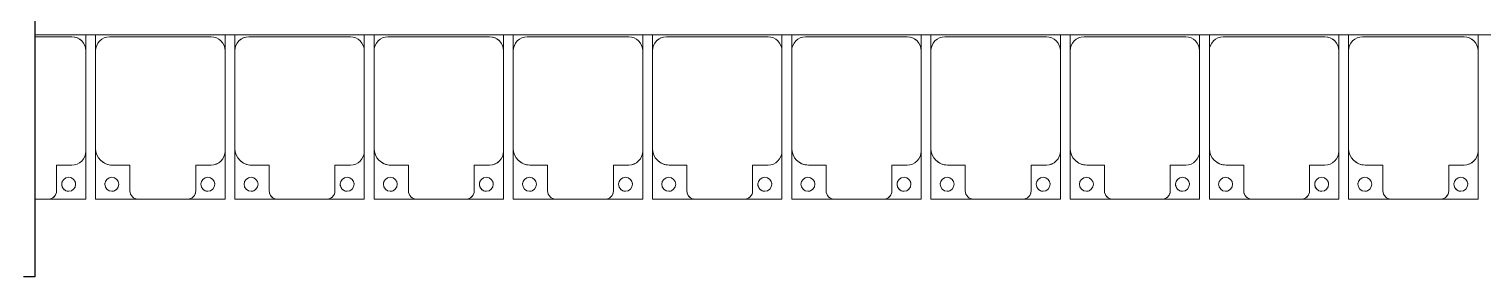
# Model space of a CAD drawing. Header units: millimetres. Extents: x -496478 to -186190, y -204059 to -87354.
# Drawn here: x -343212 to -337991, y -170997 to -170108 of the extents above; entities that cross this region are included whole.
import ezdxf

# ---------------------------------------------------------------- set-up
doc = ezdxf.new("R2010")
doc.units = ezdxf.units.MM
for name, color, linetype, lineweight in [('A-DETL-MBND', 5, 'Continuous', 9), ('A-GENM', 13, 'Continuous', 9), ('S-BEAM', 12, 'Continuous', 9)]:
    doc.layers.add(name, color=color, linetype=linetype, lineweight=lineweight)

# ---------------------------------------------------------------- blocks, each defined once
blk = doc.blocks.new('Dải phao đi lại kèm đỡ invester - DẢI PHAO ĐI LẠI-18893-BỐ TRÍ KHUNG KẾT CẤU BÈ PIN 01')
at = {"layer": 'A-DETL-MBND', "color": 8}
for p, q in [((95673.4, -729.7), (95540, -729.7)), ((95723.4, -722), (95723.4, -779.7)), ((95758.4, -779.7), (95758.4, -722)), ((96173.4, -729.7), (95808.4, -729.7)), ((96223.4, -722), (96223.4, -779.7)), ((96258.4, -779.7), (96258.4, -722)), ((96673.4, -729.7), (96308.4, -729.7)), ((96723.4, -722), (96723.4, -779.7)), ((96758.4, -779.7), (96758.4, -722)), ((97173.4, -729.7), (96808.4, -729.7)), ((97223.4, -722), (97223.4, -779.7)), ((97258.4, -779.7), (97258.4, -722)), ((97673.4, -729.7), (97308.4, -729.7)), ((97723.4, -722), (97723.4, -779.7)), ((97758.4, -779.7), (97758.4, -722)), ((98173.4, -729.7), (97808.4, -729.7)), ((98223.4, -722), (98223.4, -779.7)), ((98258.4, -779.7), (98258.4, -722)), ((98673.4, -729.7), (98308.4, -729.7)), ((98723.4, -722), (98723.4, -779.7)), ((98758.4, -779.7), (98758.4, -722)), ((99173.4, -729.7), (98808.4, -729.7)), ((99223.4, -722), (99223.4, -779.7)), ((99258.4, -779.7), (99258.4, -722)), ((99673.4, -729.7), (99308.4, -729.7)), ((99723.4, -722), (99723.4, -779.7)), ((99758.4, -779.7), (99758.4, -722)), ((100173.4, -729.7), (99808.4, -729.7)), ((100223.4, -722), (100223.4, -779.7)), ((100258.4, -779.7), (100258.4, -722)), ((100673.4, -729.7), (100308.4, -729.7)), ((100723.4, -722), (100723.4, -779.7)), ((95723.4, -1139.7), (95723.4, -779.7)), ((95758.4, -779.7), (95758.4, -1129.7)), ((96223.4, -1139.7), (96223.4, -779.7)), ((96258.4, -779.7), (96258.4, -1129.7)), ((96723.4, -1139.7), (96723.4, -779.7)), ((96758.4, -779.7), (96758.4, -1129.7)), ((97223.4, -1139.7), (97223.4, -779.7)), ((97258.4, -779.7), (97258.4, -1129.7)), ((97723.4, -1139.7), (97723.4, -779.7)), ((97758.4, -779.7), (97758.4, -1129.7)), ((98223.4, -1139.7), (98223.4, -779.7)), ((98258.4, -779.7), (98258.4, -1129.7)), ((98723.4, -1139.7), (98723.4, -779.7)), ((98758.4, -779.7), (98758.4, -1129.7)), ((99223.4, -1139.7), (99223.4, -779.7)), ((99258.4, -779.7), (99258.4, -1129.7)), ((99723.4, -1139.7), (99723.4, -779.7)), ((99758.4, -779.7), (99758.4, -1129.7)), ((100223.4, -1139.7), (100223.4, -779.7)), ((100258.4, -779.7), (100258.4, -1129.7)), ((100723.4, -1139.7), (100723.4, -779.7)), ((95723.4, -1139.7), (95723.4, -1312.2)), ((95758.4, -1312.2), (95758.4, -1129.7)), ((96223.4, -1139.7), (96223.4, -1312.2)), ((96258.4, -1312.2), (96258.4, -1129.7)), ((96723.4, -1139.7), (96723.4, -1312.2)), ((96758.4, -1312.2), (96758.4, -1129.7)), ((97223.4, -1139.7), (97223.4, -1312.2)), ((97258.4, -1312.2), (97258.4, -1129.7)), ((97723.4, -1139.7), (97723.4, -1312.2)), ((97758.4, -1312.2), (97758.4, -1129.7)), ((98223.4, -1139.7), (98223.4, -1312.2)), ((98258.4, -1312.2), (98258.4, -1129.7)), ((98723.4, -1139.7), (98723.4, -1312.2)), ((98758.4, -1312.2), (98758.4, -1129.7)), ((99223.4, -1139.7), (99223.4, -1312.2)), ((99258.4, -1312.2), (99258.4, -1129.7)), ((99723.4, -1139.7), (99723.4, -1312.2)), ((99758.4, -1312.2), (99758.4, -1129.7)), ((100223.4, -1139.7), (100223.4, -1312.2)), ((100258.4, -1312.2), (100258.4, -1129.7)), ((100723.4, -1139.7), (100723.4, -1312.2)), ((95618.2, -1282.2), (95618.2, -1189.7)), ((95618.2, -1189.7), (95673.4, -1189.7)), ((95818.4, -1189.7), (95881.8, -1189.7)), ((95881.8, -1189.7), (95881.8, -1282.2)), ((96118.2, -1282.2), (96118.2, -1189.7)), ((96118.2, -1189.7), (96173.4, -1189.7)), ((96318.4, -1189.7), (96381.8, -1189.7)), ((96381.8, -1189.7), (96381.8, -1282.2)), ((96618.2, -1282.2), (96618.2, -1189.7)), ((96618.2, -1189.7), (96673.4, -1189.7)), ((96818.4, -1189.7), (96881.8, -1189.7)), ((96881.8, -1189.7), (96881.8, -1282.2)), ((97118.2, -1282.2), (97118.2, -1189.7)), ((97118.2, -1189.7), (97173.4, -1189.7)), ((97318.4, -1189.7), (97381.8, -1189.7)), ((97381.8, -1189.7), (97381.8, -1282.2)), ((97618.2, -1282.2), (97618.2, -1189.7)), ((97618.2, -1189.7), (97673.4, -1189.7)), ((97818.4, -1189.7), (97881.8, -1189.7)), ((97881.8, -1189.7), (97881.8, -1282.2)), ((98118.2, -1282.2), (98118.2, -1189.7)), ((98118.2, -1189.7), (98173.4, -1189.7)), ((98318.4, -1189.7), (98381.8, -1189.7)), ((98381.8, -1189.7), (98381.8, -1282.2)), ((98618.2, -1282.2), (98618.2, -1189.7)), ((98618.2, -1189.7), (98673.4, -1189.7)), ((98818.4, -1189.7), (98881.8, -1189.7)), ((98881.8, -1189.7), (98881.8, -1282.2)), ((99118.2, -1282.2), (99118.2, -1189.7)), ((99118.2, -1189.7), (99173.4, -1189.7)), ((99318.4, -1189.7), (99381.8, -1189.7)), ((99381.8, -1189.7), (99381.8, -1282.2)), ((99618.2, -1282.2), (99618.2, -1189.7)), ((99618.2, -1189.7), (99673.4, -1189.7)), ((99818.4, -1189.7), (99881.8, -1189.7)), ((99881.8, -1189.7), (99881.8, -1282.2)), ((100118.2, -1282.2), (100118.2, -1189.7)), ((100118.2, -1189.7), (100173.4, -1189.7)), ((100318.4, -1189.7), (100381.8, -1189.7)), ((100381.8, -1189.7), (100381.8, -1282.2)), ((100618.2, -1282.2), (100618.2, -1189.7)), ((100618.2, -1189.7), (100673.4, -1189.7)), ((95540, -1312.2), (95588.2, -1312.2)), ((95723.4, -1312.2), (95588.2, -1312.2)), ((95588.2, -1312.2), (95723.4, -1312.2)), ((95911.8, -1312.2), (95758.4, -1312.2)), ((95758.4, -1312.2), (95911.8, -1312.2)), ((95911.8, -1312.2), (96088.2, -1312.2)), ((96223.4, -1312.2), (96088.2, -1312.2)), ((96088.2, -1312.2), (96223.4, -1312.2)), ((96411.8, -1312.2), (96258.4, -1312.2)), ((96258.4, -1312.2), (96411.8, -1312.2)), ((96411.8, -1312.2), (96588.2, -1312.2)), ((96723.4, -1312.2), (96588.2, -1312.2)), ((96588.2, -1312.2), (96723.4, -1312.2)), ((96911.8, -1312.2), (96758.4, -1312.2)), ((96758.4, -1312.2), (96911.8, -1312.2)), ((96911.8, -1312.2), (97088.2, -1312.2)), ((97223.4, -1312.2), (97088.2, -1312.2)), ((97088.2, -1312.2), (97223.4, -1312.2)), ((97411.8, -1312.2), (97258.4, -1312.2)), ((97258.4, -1312.2), (97411.8, -1312.2)), ((97411.8, -1312.2), (97588.2, -1312.2)), ((97723.4, -1312.2), (97588.2, -1312.2)), ((97588.2, -1312.2), (97723.4, -1312.2)), ((97911.8, -1312.2), (97758.4, -1312.2)), ((97758.4, -1312.2), (97911.8, -1312.2)), ((97911.8, -1312.2), (98088.2, -1312.2)), ((98223.4, -1312.2), (98088.2, -1312.2)), ((98088.2, -1312.2), (98223.4, -1312.2)), ((98411.8, -1312.2), (98258.4, -1312.2)), ((98258.4, -1312.2), (98411.8, -1312.2)), ((98411.8, -1312.2), (98588.2, -1312.2)), ((98723.4, -1312.2), (98588.2, -1312.2)), ((98588.2, -1312.2), (98723.4, -1312.2)), ((98911.8, -1312.2), (98758.4, -1312.2)), ((98758.4, -1312.2), (98911.8, -1312.2)), ((98911.8, -1312.2), (99088.2, -1312.2)), ((99223.4, -1312.2), (99088.2, -1312.2)), ((99088.2, -1312.2), (99223.4, -1312.2)), ((99411.8, -1312.2), (99258.4, -1312.2)), ((99258.4, -1312.2), (99411.8, -1312.2)), ((99411.8, -1312.2), (99588.2, -1312.2)), ((99723.4, -1312.2), (99588.2, -1312.2)), ((99588.2, -1312.2), (99723.4, -1312.2)), ((99911.8, -1312.2), (99758.4, -1312.2)), ((99758.4, -1312.2), (99911.8, -1312.2)), ((99911.8, -1312.2), (100088.2, -1312.2)), ((100223.4, -1312.2), (100088.2, -1312.2)), ((100088.2, -1312.2), (100223.4, -1312.2)), ((100411.8, -1312.2), (100258.4, -1312.2)), ((100258.4, -1312.2), (100411.8, -1312.2)), ((100411.8, -1312.2), (100588.2, -1312.2)), ((100723.4, -1312.2), (100588.2, -1312.2)), ((100588.2, -1312.2), (100723.4, -1312.2))]:
    blk.add_line(p, q, dxfattribs=at)
for centre, radius, start, end in [((95673.4, -779.7), 50, 0, 90), ((95673.4, -779.7), 50, 45, 90), ((95808.4, -779.7), 50, 90, 180), ((95808.4, -779.7), 50, 90, 135), ((96173.4, -779.7), 50, 360, 90), ((96173.4, -779.7), 50, 45, 90), ((96308.4, -779.7), 50, 90, 180), ((96308.4, -779.7), 50, 90, 135), ((96673.4, -779.7), 50, 0, 90), ((96673.4, -779.7), 50, 45, 90), ((96808.4, -779.7), 50, 90, 180), ((96808.4, -779.7), 50, 90, 135), ((97173.4, -779.7), 50, 0, 90), ((97173.4, -779.7), 50, 45, 90), ((97308.4, -779.7), 50, 90, 180), ((97308.4, -779.7), 50, 90, 135), ((97673.4, -779.7), 50, 0, 90), ((97673.4, -779.7), 50, 45, 90), ((97808.4, -779.7), 50, 90, 180), ((97808.4, -779.7), 50, 90, 135), ((98173.4, -779.7), 50, 360, 90), ((98173.4, -779.7), 50, 45, 90), ((98308.4, -779.7), 50, 90, 180), ((98308.4, -779.7), 50, 90, 135), ((98673.4, -779.7), 50, 0, 90), ((98673.4, -779.7), 50, 45, 90), ((98808.4, -779.7), 50, 90, 180), ((98808.4, -779.7), 50, 90, 135), ((99173.4, -779.7), 50, 360, 90), ((99173.4, -779.7), 50, 45, 90), ((99308.4, -779.7), 50, 90, 180), ((99308.4, -779.7), 50, 90, 135), ((99673.4, -779.7), 50, 0, 90), ((99673.4, -779.7), 50, 45, 90), ((99808.4, -779.7), 50, 90, 180), ((99808.4, -779.7), 50, 90, 135), ((100173.4, -779.7), 50, 0, 90), ((100173.4, -779.7), 50, 45, 90), ((100308.4, -779.7), 50, 90, 180), ((100308.4, -779.7), 50, 90, 135), ((100673.4, -779.7), 50, 360, 90), ((100673.4, -779.7), 50, 46.2427, 90), ((95673.4, -1139.7), 50, 270, 0), ((95818.4, -1129.7), 60, 180, 270), ((96173.4, -1139.7), 50, 270, 360), ((96318.4, -1129.7), 60, 180, 270), ((96673.4, -1139.7), 50, 270, 0), ((96818.4, -1129.7), 60, 180, 270), ((97173.4, -1139.7), 50, 270, 360), ((97318.4, -1129.7), 60, 180, 270), ((97673.4, -1139.7), 50, 270, 360), ((97818.4, -1129.7), 60, 180, 270), ((98173.4, -1139.7), 50, 270, 0), ((98318.4, -1129.7), 60, 180, 270), ((98673.4, -1139.7), 50, 270, 0), ((98818.4, -1129.7), 60, 180, 270), ((99173.4, -1139.7), 50, 270, 360), ((99318.4, -1129.7), 60, 180, 270), ((99673.4, -1139.7), 50, 270, 0), ((99818.4, -1129.7), 60, 180, 270), ((100173.4, -1139.7), 50, 270, 0), ((100318.4, -1129.7), 60, 180, 270), ((100673.4, -1139.7), 50, 270, 360), ((95673.4, -1139.7), 50, 270, 315), ((95818.4, -1129.7), 60, 225, 270), ((96173.4, -1139.7), 50, 270, 315), ((96318.4, -1129.7), 60, 225, 270), ((96673.4, -1139.7), 50, 270, 315), ((96818.4, -1129.7), 60, 225, 270), ((97173.4, -1139.7), 50, 270, 315), ((97318.4, -1129.7), 60, 225, 270), ((97673.4, -1139.7), 50, 270, 315), ((97818.4, -1129.7), 60, 225, 270), ((98173.4, -1139.7), 50, 270, 315), ((98318.4, -1129.7), 60, 225, 270), ((98673.4, -1139.7), 50, 270, 315), ((98818.4, -1129.7), 60, 225, 270), ((99173.4, -1139.7), 50, 270, 315), ((99318.4, -1129.7), 60, 225, 270), ((99673.4, -1139.7), 50, 270, 315), ((99818.4, -1129.7), 60, 225, 270), ((100173.4, -1139.7), 50, 270, 315), ((100318.4, -1129.7), 60, 225, 270), ((100673.4, -1139.7), 50, 270, 313.749), ((95661.8, -1258.6), 25, 90, 270), ((95661.8, -1258.6), 25, 165, 270), ((95661.8, -1258.6), 25, 270, 90), ((95661.8, -1258.6), 25, 360, 15), ((95816.8, -1258.6), 25, 90, 270), ((95816.8, -1258.6), 25, 165, 180), ((95816.8, -1258.6), 25, 270, 90), ((96161.8, -1258.6), 25, 90, 270), ((96161.8, -1258.6), 25, 165, 270), ((96161.8, -1258.6), 25, 270, 90), ((96161.8, -1258.6), 25, 0, 15), ((96316.8, -1258.6), 25, 90, 270), ((96316.8, -1258.6), 25, 165, 180), ((96316.8, -1258.6), 25, 270, 90), ((96661.8, -1258.6), 25, 90, 270), ((96661.8, -1258.6), 25, 165, 270), ((96661.8, -1258.6), 25, 270, 90), ((96661.8, -1258.6), 25, 0, 15), ((96816.8, -1258.6), 25, 90, 270), ((96816.8, -1258.6), 25, 165, 180), ((96816.8, -1258.6), 25, 270, 90), ((97161.8, -1258.6), 25, 90, 270), ((97161.8, -1258.6), 25, 165, 270), ((97161.8, -1258.6), 25, 270, 90), ((97161.8, -1258.6), 25, 360, 15), ((97316.8, -1258.6), 25, 90, 270), ((97316.8, -1258.6), 25, 165, 180), ((97316.8, -1258.6), 25, 270, 90), ((97661.8, -1258.6), 25, 90, 270), ((97661.8, -1258.6), 25, 165, 270), ((97661.8, -1258.6), 25, 270, 90), ((97661.8, -1258.6), 25, 360, 15), ((97816.8, -1258.6), 25, 90, 270), ((97816.8, -1258.6), 25, 165, 180), ((97816.8, -1258.6), 25, 270, 90), ((98161.8, -1258.6), 25, 90, 270), ((98161.8, -1258.6), 25, 165, 270), ((98161.8, -1258.6), 25, 270, 90), ((98161.8, -1258.6), 25, 360, 15), ((98316.8, -1258.6), 25, 90, 270), ((98316.8, -1258.6), 25, 165, 180), ((98316.8, -1258.6), 25, 270, 90), ((98661.8, -1258.6), 25, 90, 270), ((98661.8, -1258.6), 25, 165, 270), ((98661.8, -1258.6), 25, 270, 90), ((98661.8, -1258.6), 25, 0, 15), ((98816.8, -1258.6), 25, 90, 270), ((98816.8, -1258.6), 25, 165, 180), ((98816.8, -1258.6), 25, 270, 90), ((99161.8, -1258.6), 25, 90, 270), ((99161.8, -1258.6), 25, 165, 270), ((99161.8, -1258.6), 25, 270, 90), ((99161.8, -1258.6), 25, 360, 15), ((99316.8, -1258.6), 25, 90, 270), ((99316.8, -1258.6), 25, 165, 180), ((99316.8, -1258.6), 25, 270, 90), ((99661.8, -1258.6), 25, 90, 270), ((99661.8, -1258.6), 25, 165, 270), ((99661.8, -1258.6), 25, 270, 90), ((99661.8, -1258.6), 25, 360, 15), ((99816.8, -1258.6), 25, 90, 270), ((99816.8, -1258.6), 25, 165, 180), ((99816.8, -1258.6), 25, 270, 90), ((100161.8, -1258.6), 25, 90, 270), ((100161.8, -1258.6), 25, 165, 270), ((100161.8, -1258.6), 25, 270, 90), ((100161.8, -1258.6), 25, 360, 15), ((100316.8, -1258.6), 25, 90, 270), ((100316.8, -1258.6), 25, 165, 180), ((100316.8, -1258.6), 25, 270, 90), ((100661.8, -1258.6), 25, 90, 270), ((100661.8, -1258.6), 25, 165, 270), ((100661.8, -1258.6), 25, 270, 90), ((100661.8, -1258.6), 25, 360, 15), ((95588.2, -1282.2), 30, 270, 360), ((95588.2, -1282.2), 30, 270, 345), ((95588.2, -1282.2), 30, 315, 330), ((95588.2, -1282.2), 30, 315, 330), ((95816.8, -1258.6), 25, 270, 285), ((95911.8, -1282.2), 30, 180, 270), ((95911.8, -1282.2), 30, 195, 270), ((96088.2, -1282.2), 30, 270, 0), ((96088.2, -1282.2), 30, 270, 345), ((96088.2, -1282.2), 30, 315, 330), ((96088.2, -1282.2), 30, 315, 330), ((96316.8, -1258.6), 25, 270, 285), ((96411.8, -1282.2), 30, 180, 270), ((96411.8, -1282.2), 30, 195, 270), ((96588.2, -1282.2), 30, 270, 360), ((96588.2, -1282.2), 30, 270, 345), ((96588.2, -1282.2), 30, 315, 330), ((96588.2, -1282.2), 30, 315, 330), ((96816.8, -1258.6), 25, 270, 285), ((96911.8, -1282.2), 30, 180, 270), ((96911.8, -1282.2), 30, 195, 270), ((97088.2, -1282.2), 30, 270, 0), ((97088.2, -1282.2), 30, 270, 345), ((97088.2, -1282.2), 30, 315, 330), ((97088.2, -1282.2), 30, 315, 330), ((97316.8, -1258.6), 25, 270, 285), ((97411.8, -1282.2), 30, 180, 270), ((97411.8, -1282.2), 30, 195, 270), ((97588.2, -1282.2), 30, 270, 360), ((97588.2, -1282.2), 30, 270, 345), ((97588.2, -1282.2), 30, 315, 330), ((97588.2, -1282.2), 30, 315, 330), ((97816.8, -1258.6), 25, 270, 285), ((97911.8, -1282.2), 30, 180, 270), ((97911.8, -1282.2), 30, 195, 270), ((98088.2, -1282.2), 30, 270, 360), ((98088.2, -1282.2), 30, 270, 345), ((98088.2, -1282.2), 30, 315, 330), ((98088.2, -1282.2), 30, 315, 330), ((98316.8, -1258.6), 25, 270, 285), ((98411.8, -1282.2), 30, 180, 270), ((98411.8, -1282.2), 30, 195, 270), ((98588.2, -1282.2), 30, 270, 0), ((98588.2, -1282.2), 30, 270, 345), ((98588.2, -1282.2), 30, 315, 330), ((98588.2, -1282.2), 30, 315, 330), ((98816.8, -1258.6), 25, 270, 285), ((98911.8, -1282.2), 30, 180, 270), ((98911.8, -1282.2), 30, 195, 270), ((99088.2, -1282.2), 30, 270, 360), ((99088.2, -1282.2), 30, 270, 345), ((99088.2, -1282.2), 30, 315, 330), ((99088.2, -1282.2), 30, 315, 330), ((99316.8, -1258.6), 25, 270, 285), ((99411.8, -1282.2), 30, 180, 270), ((99411.8, -1282.2), 30, 195, 270), ((99588.2, -1282.2), 30, 270, 360), ((99588.2, -1282.2), 30, 270, 345), ((99588.2, -1282.2), 30, 315, 330), ((99588.2, -1282.2), 30, 315, 330), ((99816.8, -1258.6), 25, 270, 285), ((99911.8, -1282.2), 30, 180, 270), ((99911.8, -1282.2), 30, 195, 270), ((100088.2, -1282.2), 30, 270, 0), ((100088.2, -1282.2), 30, 270, 345), ((100088.2, -1282.2), 30, 315, 330), ((100088.2, -1282.2), 30, 315, 330), ((100316.8, -1258.6), 25, 270, 285), ((100411.8, -1282.2), 30, 180, 270), ((100411.8, -1282.2), 30, 195, 270), ((100588.2, -1282.2), 30, 270, 360), ((100588.2, -1282.2), 30, 270, 345), ((100588.2, -1282.2), 30, 315, 330), ((100588.2, -1282.2), 30, 315, 330), ((95588.2, -1282.2), 30, 270, 285), ((95588.2, -1282.2), 30, 270, 285), ((95911.8, -1282.2), 30, 255, 270), ((95911.8, -1282.2), 30, 255, 270), ((96088.2, -1282.2), 30, 270, 285), ((96088.2, -1282.2), 30, 270, 285), ((96411.8, -1282.2), 30, 255, 270), ((96411.8, -1282.2), 30, 255, 270), ((96588.2, -1282.2), 30, 270, 285), ((96588.2, -1282.2), 30, 270, 285), ((96911.8, -1282.2), 30, 255, 270), ((96911.8, -1282.2), 30, 255, 270), ((97088.2, -1282.2), 30, 270, 285), ((97088.2, -1282.2), 30, 270, 285), ((97411.8, -1282.2), 30, 255, 270), ((97411.8, -1282.2), 30, 255, 270), ((97588.2, -1282.2), 30, 270, 285), ((97588.2, -1282.2), 30, 270, 285), ((97911.8, -1282.2), 30, 255, 270), ((97911.8, -1282.2), 30, 255, 270), ((98088.2, -1282.2), 30, 270, 285), ((98088.2, -1282.2), 30, 270, 285), ((98411.8, -1282.2), 30, 255, 270), ((98411.8, -1282.2), 30, 255, 270), ((98588.2, -1282.2), 30, 270, 285), ((98588.2, -1282.2), 30, 270, 285), ((98911.8, -1282.2), 30, 255, 270), ((98911.8, -1282.2), 30, 255, 270), ((99088.2, -1282.2), 30, 270, 285), ((99088.2, -1282.2), 30, 270, 285), ((99411.8, -1282.2), 30, 255, 270), ((99411.8, -1282.2), 30, 255, 270), ((99588.2, -1282.2), 30, 270, 285), ((99588.2, -1282.2), 30, 270, 285), ((99911.8, -1282.2), 30, 255, 270), ((99911.8, -1282.2), 30, 255, 270), ((100088.2, -1282.2), 30, 270, 285), ((100088.2, -1282.2), 30, 270, 285), ((100411.8, -1282.2), 30, 255, 270), ((100411.8, -1282.2), 30, 255, 270), ((100588.2, -1282.2), 30, 270, 285), ((100588.2, -1282.2), 30, 270, 285)]:
    blk.add_arc(centre, radius, start, end, dxfattribs=at)
blk = doc.blocks.new('Dầm C52 - Dầm C52-V86-BỐ TRÍ KHUNG KẾT CẤU BÈ PIN 01')
at = {"layer": 'S-BEAM', "color": 1}
blk.add_line((-52610.9, 20), (-46650.9, 20), dxfattribs=at)
blk = doc.blocks.new('Dầm C52 - Hộp 40x60-24147-BỐ TRÍ KHUNG KẾT CẤU BÈ PIN 01')
at = {"layer": 'S-BEAM', "color": 3, "lineweight": 25}
for p, q in [((-37857.1, -20), (-37857.1, 20)), ((37857.1, -20), (-37857.1, -20))]:
    blk.add_line(p, q, dxfattribs=at)
blk = doc.blocks.new('HOBANMONG_BEPIN 1_rvt-1-BỐ TRÍ KHUNG KẾT CẤU BÈ PIN 01')
at = {"layer": 'A-GENM', "lineweight": 9, "rotation": 0.0007586099545854}
blk.add_blockref('Dải phao đi lại kèm đỡ invester - DẢI PHAO ĐI LẠI-18893-BỐ TRÍ KHUNG KẾT CẤU BÈ PIN 01', (-438731.7, -169407.1), dxfattribs=at)
at = {"layer": 'S-BEAM', "lineweight": 9}
for name, p, rotation in [('Dầm C52 - Hộp 40x60-24147-BỐ TRÍ KHUNG KẾT CẤU BÈ PIN 01', (-343212.2, -133139.7), 90.00075860989166), ('Dầm C52 - Dầm C52-V86-BỐ TRÍ KHUNG KẾT CẤU BÈ PIN 01', (-389842.5, -170108.4), 180.0007586094741)]:
    blk.add_blockref(name, p, dxfattribs=dict(at, rotation=rotation))

msp = doc.modelspace()

# ---------------------------------------------------------------- block references
at = {"lineweight": 5}
msp.add_blockref('HOBANMONG_BEPIN 1_rvt-1-BỐ TRÍ KHUNG KẾT CẤU BÈ PIN 01', (0, 0), dxfattribs=at)

doc.saveas('drawing.dxf')
